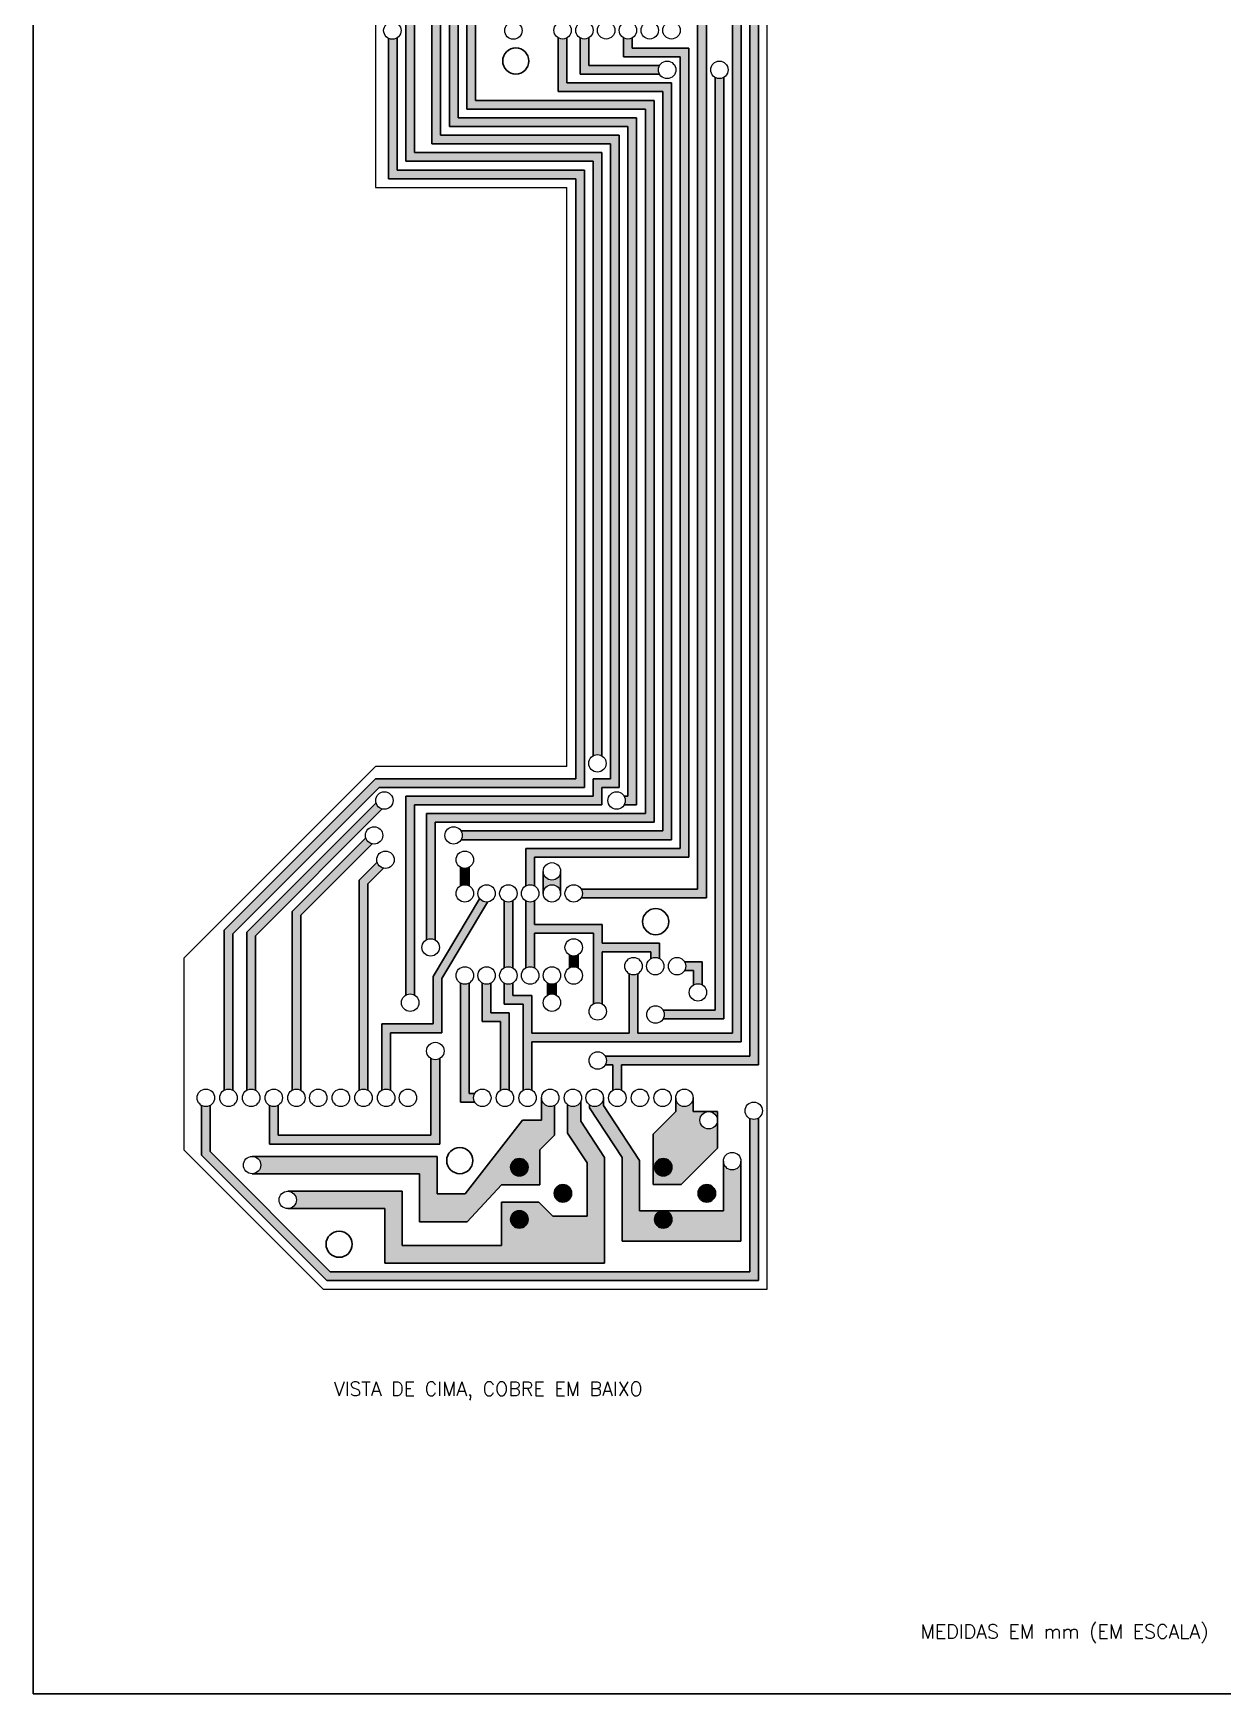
# Model space of a CAD drawing. Header units: millimetres. Extents: x -2849 to 258, y -823 to -139.
# Drawn here: x -13.1 to 123.5, y -435.7 to -245 of the extents above; entities that cross this region are included whole.
import ezdxf

# ---------------------------------------------------------------- set-up
doc = ezdxf.new("R2010")
doc.units = ezdxf.units.MM
doc.styles.add('200-R060', font='romans.shx', dxfattribs={"height": 30})

msp = doc.modelspace()

# ---------------------------------------------------------------- hatches: boundary and pattern name
at = {"lineweight": 30}
for color, points in [(1, [(70.162, -211.505), (59.851, -211.505, -0.4142136), (60.851, -212.505, -0.4142136), (59.851, -213.505), (69.162, -213.505), (69.162, -262.741), (70.162, -262.741)]), (1, [(33.662, -226.877), (34.257, -226.877, -0.1316527), (34.123, -226.377, -0.1316527), (34.257, -225.877), (32.662, -225.877), (32.662, -257.741), (53.162, -257.741), (53.162, -262.741), (54.162, -262.741), (54.162, -256.741), (33.662, -256.741)]), (1, [(64.162, -225.877), (59.189, -225.877, -0.1316527), (59.323, -226.377, -0.1316527), (59.189, -226.877), (63.162, -226.877), (63.162, -250.676), (63.162, -262.741), (64.162, -262.741), (64.162, -249.949)]), (1, [(38.223, -227.243, -0.2679496), (37.223, -227.243), (37.223, -229.084), (34.662, -229.084), (34.662, -255.741), (55.162, -255.741), (55.162, -262.741), (56.162, -262.741), (56.162, -254.741), (35.662, -254.741), (35.662, -230.084), (38.223, -230.084)]), (1, [(40.823, -227.243, -0.2679496), (39.823, -227.243), (39.823, -231.084), (36.662, -231.084), (36.662, -253.741), (57.162, -253.741), (57.162, -262.741), (58.162, -262.741), (58.162, -252.741), (37.662, -252.741), (37.662, -232.084), (40.823, -232.084)]), (1, [(30.662, -231.193, -0.2684153), (29.662, -231.138), (29.662, -259.741), (51.162, -259.741), (51.162, -262.741), (52.162, -262.741), (52.162, -258.741), (30.662, -258.741)]), (1, [(28.662, -245.569, -0.2683404), (27.662, -245.619), (27.662, -261.741), (49.162, -261.741), (49.162, -262.741), (50.162, -262.741), (50.162, -260.741), (28.662, -260.741)]), (1, [(60.162, -250.741), (48.162, -250.741), (48.162, -245.565, -0.2679496), (47.162, -245.565), (47.162, -251.741), (59.162, -251.741), (59.162, -262.741), (60.162, -262.741)]), (1, [(58.662, -249.241, -0.1316527), (58.796, -248.741), (50.662, -248.741), (50.662, -245.565, -0.2679496), (49.662, -245.565), (49.662, -249.741), (58.796, -249.741, -0.1316527)]), (1, [(62.162, -246.741), (55.662, -246.741), (55.662, -245.565, -0.2679496), (54.662, -245.565), (54.662, -247.741), (61.162, -247.741), (61.162, -262.741), (62.162, -262.741)]), (1, [(66.162, -250.107, -0.2679496), (65.162, -250.107), (65.162, -262.741), (66.162, -262.741)]), (1, [(50.162, -262.741), (49.162, -262.741), (49.162, -329.246), (50.162, -329.246)]), (1, [(52.162, -262.741), (51.162, -262.741), (51.162, -328.004, -0.2679496), (52.162, -328.004)]), (1, [(54.162, -262.741), (53.162, -262.741), (53.162, -329.246), (54.162, -329.246)]), (1, [(56.162, -262.741), (55.162, -262.741), (55.162, -329.246), (56.162, -329.246)]), (1, [(58.162, -262.741), (57.162, -262.741), (57.162, -329.246), (58.162, -329.246)]), (1, [(60.162, -262.741), (59.162, -262.741), (59.162, -329.246), (60.162, -329.246)]), (1, [(62.162, -262.741), (61.162, -262.741), (61.162, -329.246), (62.162, -329.246)]), (1, [(64.162, -262.741), (63.162, -262.741), (63.162, -329.246), (64.162, -329.246)]), (1, [(66.162, -262.741), (65.162, -262.741), (65.162, -329.246), (66.162, -329.246)]), (1, [(68.162, -262.741), (67.162, -262.741), (67.162, -329.246), (68.162, -329.246)]), (1, [(70.162, -262.741), (69.162, -262.741), (69.162, -329.246), (70.162, -329.246)]), (1, [(30.662, -333.636), (52.162, -333.636), (52.162, -331.636), (54.162, -331.636), (54.162, -329.246), (53.162, -329.246), (53.162, -330.636), (51.162, -330.636), (51.162, -332.636), (29.662, -332.636), (29.662, -355.485, -0.2679496), (30.662, -355.485)]), (1, [(33.017, -335.636), (58.162, -335.636), (58.162, -329.246), (57.162, -329.246), (57.162, -334.636), (32.017, -334.636), (32.017, -349.139, -0.2679496), (33.017, -349.139)]), (1, [(60.162, -329.246), (59.162, -329.246), (59.162, -336.636), (36.006, -336.636, -0.1333026), (36.143, -337.142, -0.1300096), (36.012, -337.636), (60.162, -337.636)]), (1, [(44.141, -360.85), (55.299, -360.85), (56.299, -360.85), (68.162, -360.85), (68.162, -329.246), (67.162, -329.246), (67.162, -359.85), (56.299, -359.85), (56.299, -353.024, -0.2679496), (55.299, -353.024), (55.299, -359.85), (44.141, -359.85), (44.141, -355.529), (41.934, -355.529), (41.934, -354.092, -0.2679496), (40.934, -354.092), (40.934, -356.529), (43.141, -356.529), (43.141, -366.408, -0.2679496), (44.141, -366.408)]), (1, [(44.434, -339.636), (62.162, -339.636), (62.162, -329.246), (61.162, -329.246), (61.162, -338.636), (43.434, -338.636), (43.434, -342.939, -0.2679496), (44.434, -342.939)]), (1, [(64.162, -329.246), (63.162, -329.246), (63.162, -343.305), (49.8, -343.305, -0.1316527), (49.934, -343.805, -0.1316527), (49.8, -344.305), (64.162, -344.305)]), (1, [(70.162, -329.246), (69.162, -329.246), (69.162, -362.491), (52.56, -362.491, -0.1316527), (52.694, -362.991, -0.1316527), (52.56, -363.491), (53.441, -363.491), (53.441, -366.408, -0.2679496), (54.441, -366.408), (54.441, -363.491), (70.162, -363.491)]), (1, [(56.162, -329.246), (55.162, -329.246), (55.162, -332.636), (54.728, -332.636, -0.1316527), (54.862, -333.136, -0.1316527), (54.728, -333.636), (56.162, -333.636)]), (1, [(66.162, -329.246), (65.162, -329.246), (65.162, -357.208), (59.195, -357.208, -0.1316527), (59.329, -357.708, -0.1316527), (59.195, -358.208), (66.162, -358.208)]), (1, [(47.434, -341.271, -1), (45.434, -341.271), (45.434, -343.805, -1), (47.434, -343.805)]), (1, [(27.904, -359.794), (33.785, -359.794), (33.785, -353.562), (39.057, -344.797, -0.2679496), (38.136, -344.408), (32.785, -353.359), (32.785, -358.794), (26.904, -358.794), (26.904, -366.408, -0.2679496), (27.904, -366.408)]), (1, [(52.194, -347.383), (44.434, -347.383), (44.434, -344.671, -0.2679496), (43.434, -344.671), (43.434, -352.36, -0.2679496), (44.434, -352.36), (44.434, -348.383), (51.194, -348.383), (51.194, -356.492, -0.2679496), (52.194, -356.492), (52.194, -350.513), (57.799, -350.513), (57.799, -351.292, -0.2679496), (58.799, -351.292), (58.799, -349.513), (52.194, -349.513)]), (1, [(49.434, -350.871, -0.2679496), (48.434, -350.871), (48.434, -352.36, -0.2679496), (49.434, -352.36)]), (1, [(36.934, -354.092, -0.2679496), (35.934, -354.092), (35.934, -367.774), (37.575, -367.774, -0.1316527), (37.441, -367.274, -0.1316527), (37.575, -366.774), (36.934, -366.774)]), (1, [(41.541, -357.529), (39.434, -357.529), (39.434, -354.092, -0.2679496), (38.434, -354.092), (38.434, -358.529), (40.541, -358.529), (40.541, -366.408, -0.2679496), (41.541, -366.408)]), (1, [(46.934, -354.092, -0.2679496), (45.934, -354.092), (45.934, -355.485, -0.2679496), (46.934, -355.485)]), (1, [(33.548, -362.768, -0.2679496), (32.548, -362.768), (32.548, -371.577), (15.004, -371.577), (15.004, -368.14, -0.2679496), (14.004, -368.14), (14.004, -372.577), (33.548, -372.577)]), (4, [(41.697, -375.241, 1), (43.697, -375.241, 1)]), (4, [(41.697, -375.241, 1), (43.697, -375.241, 1)]), (4, [(43.697, -375.241, -1), (41.697, -375.241, -1)]), (4, [(43.697, -375.241, -1), (41.697, -375.241, -1)]), (4, [(58.215, -375.241, 1), (60.215, -375.241, 1)]), (4, [(48.697, -378.241, 1), (46.697, -378.241, 1)]), (4, [(65.215, -378.241, 1), (63.215, -378.241, 1)]), (4, [(41.697, -381.241, 1), (43.697, -381.241, 1)]), (4, [(41.697, -381.241, 1), (43.697, -381.241, 1)]), (4, [(43.697, -381.241, -1), (41.697, -381.241, -1)]), (4, [(43.697, -381.241, -1), (41.697, -381.241, -1)]), (4, [(60.215, -381.241, 0.3739284), (59.354, -380.251), (59.076, -380.251, 0.3739284), (58.215, -381.241, 1)])]:
    msp.add_hatch(color=color, dxfattribs=at).paths.add_polyline_path(points)
for points in [[(68.162, -214.505), (59.851, -214.505, -0.4142136), (60.851, -215.505, -0.4142136), (59.851, -216.505), (67.162, -216.505), (67.162, -239.08), (66.034, -239.08, -0.4142136), (67.034, -240.08, -0.4142136), (66.034, -241.08), (67.162, -241.08), (67.162, -262.741), (68.162, -262.741)], [(36.934, -340.806, -0.2679496), (35.934, -340.806), (35.934, -342.939, -0.2679496), (36.934, -342.939)], [(41.934, -344.671, -0.2679496), (40.934, -344.671), (40.934, -352.36, -0.2679496), (41.934, -352.36)], [(63.698, -351.658), (61.665, -351.658, -0.1316527), (61.799, -352.158, -0.1316527), (61.665, -352.658), (62.698, -352.658), (62.698, -354.302, -0.2679496), (63.698, -354.302)]]:
    msp.add_hatch(color=1, dxfattribs=at).paths.add_polyline_path(points, flags=17)
h = msp.add_hatch(color=1, dxfattribs=at)
h.paths.add_polyline_path([(26.601, -331.636), (50.162, -331.636), (50.162, -329.246), (49.162, -329.246), (49.162, -330.636), (26.187, -330.636), (8.804, -348.019), (8.804, -366.408, -0.2679496), (9.804, -366.408), (9.804, -348.433)])
h.paths.add_polyline_path([(25.782, -338.112, -0.2680035), (25.061, -337.418), (16.604, -345.876), (16.604, -366.408, -0.2679496), (17.604, -366.408), (17.604, -346.29)], flags=16)
h = msp.add_hatch(color=1, dxfattribs=at)
h.paths.add_polyline_path([(26.959, -334.106, -0.2679965), (26.24, -333.412), (11.404, -348.248), (11.404, -366.408, -0.2679496), (12.404, -366.408), (12.404, -348.662)], flags=17)
h.paths.add_polyline_path([(25.782, -338.112, -0.2680035), (25.061, -337.418), (16.604, -345.876), (16.604, -366.408, -0.2679496), (17.604, -366.408), (17.604, -346.29)], flags=16)
h = msp.add_hatch(color=1, dxfattribs=at)
h.paths.add_polyline_path([(25.782, -338.112, -0.2680035), (25.061, -337.418), (16.604, -345.876), (16.604, -366.408, -0.2679496), (17.604, -366.408), (17.604, -346.29)], flags=16)
h.paths.add_polyline_path([(25.304, -342.693), (27.086, -340.911, -0.2680035), (26.366, -340.217), (24.304, -342.279), (24.304, -366.408, -0.2679496), (25.304, -366.408)], flags=17)
h = msp.add_hatch(color=1, dxfattribs=at)
h.paths.add_polyline_path([(33.251, -373.999), (12.017, -373.999, -0.4142136), (13.017, -374.999, -0.4142136), (12.017, -375.999), (31.251, -375.999), (31.251, -381.525), (36.71, -381.525), (40.64, -377.261), (45.06, -377.261), (45.06, -373.258), (46.741, -371.577), (46.741, -368.14, -0.5773505), (45.241, -367.274), (45.241, -369.85), (43.06, -369.85), (36.491, -378.288), (33.251, -378.288)])
h.paths.add_polyline_path([(43.697, -375.241, -1), (41.697, -375.241, -1)], flags=16)
h.paths.add_polyline_path([(43.697, -381.241, -1), (41.697, -381.241, -1)], flags=16)
h = msp.add_hatch(color=1, dxfattribs=at)
h.paths.add_polyline_path([(43.697, -375.241, -1), (41.697, -375.241, -1)], flags=16)
h.paths.add_polyline_path([(29.251, -377.999), (16.109, -377.999, -0.4142136), (17.109, -378.999, -0.4142135), (16.109, -379.999), (27.251, -379.999), (27.251, -386.241), (52.481, -386.241), (52.481, -374.142), (49.741, -369.959), (49.741, -367.71, -0.4717808), (48.241, -368.074), (48.241, -371.319), (50.481, -374.738), (50.481, -380.847), (46.523, -380.847), (44.936, -379.261), (40.64, -379.261), (40.64, -384.241), (29.251, -384.241)])
h.paths.add_polyline_path([(43.697, -381.241, -1), (41.697, -381.241, -1)], flags=16)
h = msp.add_hatch(color=1, dxfattribs=at)
h.paths.add_polyline_path([(68.129, -374.545, -1), (66.129, -374.545), (66.129, -380.251), (59.354, -380.251, -0.3739284), (60.215, -381.241, -1), (58.215, -381.241, -0.3739284), (59.076, -380.251), (56.481, -380.251), (56.481, -374.46), (52.34, -368.139), (52.34, -367.224, -0.635659), (50.741, -368.074), (50.741, -368.433), (54.481, -374.142), (54.481, -383.722), (68.129, -383.722)])
h.paths.add_polyline_path([(60.215, -375.241, -1), (58.215, -375.241, -1)], flags=16)
h.paths.add_polyline_path([(65.429, -368.85), (64.429, -368.85, -0.4142136), (65.429, -369.85)], flags=16)
h = msp.add_hatch(color=1, dxfattribs=at)
h.paths.add_polyline_path([(65.429, -373.046), (65.429, -369.85, -1), (63.429, -369.85, -0.4142136), (64.429, -368.85), (62.641, -368.85), (62.641, -367.274, -1), (60.641, -367.274), (60.641, -368.85), (58.062, -371.429), (58.062, -377.241), (61.257, -377.241)], flags=17)
h.paths.add_polyline_path([(60.215, -375.241, -1), (58.215, -375.241, -1)], flags=16)
h.paths.add_polyline_path([(65.429, -368.85), (64.429, -368.85, -0.4142136), (65.429, -369.85)], flags=16)
h = msp.add_hatch(color=1, dxfattribs=at)
h.paths.add_polyline_path([(7.204, -373.454), (7.204, -368.14, -0.2679496), (6.204, -368.14), (6.204, -373.868), (20.577, -388.241), (70.162, -388.241), (70.162, -369.593, -0.2685944), (69.162, -369.658), (69.162, -387.241), (20.991, -387.241)])
h.paths.add_polyline_path([(43.697, -375.241, -1), (41.697, -375.241, -1)], flags=16)
h.paths.add_polyline_path([(43.697, -381.241, -1), (41.697, -381.241, -1)], flags=16)

# ---------------------------------------------------------------- linework, layer by layer
at = {"color": 3, "lineweight": 30}
for p, q in [((-13.113, -138.934), (-13.113, -435.705)), ((-13.113, -435.705), (257.929, -435.705))]:
    msp.add_line(p, q, dxfattribs=at)
at = {"color": 5}
for p, q in [((26.162, -209.241), (26.162, -262.741)), ((71.162, -389.241), (71.162, -209.241)), ((26.162, -262.741), (48.162, -262.741)), ((48.162, -329.246), (48.162, -262.741)), ((26.163, -329.246), (4.163, -351.246)), ((48.162, -329.246), (26.163, -329.246)), ((4.163, -351.246), (4.163, -373.241)), ((4.163, -373.241), (20.163, -389.241)), ((20.163, -389.241), (71.162, -389.241))]:
    msp.add_line(p, q, dxfattribs=at)
at = {"color": 2, "lineweight": 30}
for p, q in [((70.162, -363.491), (70.162, -211.505)), ((69.162, -362.491), (69.162, -213.505)), ((68.162, -360.85), (68.162, -214.505)), ((32.662, -225.877), (32.662, -257.741)), ((33.662, -226.877), (33.662, -256.741)), ((63.162, -250.676), (63.162, -226.877)), ((64.162, -249.949), (64.162, -225.877)), ((34.662, -229.084), (34.662, -255.741)), ((35.662, -230.084), (35.662, -254.741)), ((29.662, -231.138), (29.662, -259.741)), ((30.662, -231.193), (30.662, -258.741)), ((36.662, -231.084), (36.662, -253.741)), ((37.662, -232.084), (37.662, -252.741)), ((67.162, -359.85), (67.162, -241.08)), ((27.662, -245.619), (27.662, -261.741)), ((28.662, -245.569), (28.662, -260.741)), ((47.162, -245.565), (47.162, -251.741)), ((48.162, -245.565), (48.162, -250.741)), ((49.662, -249.741), (49.662, -245.565)), ((50.662, -248.741), (50.662, -245.565)), ((54.662, -245.565), (54.662, -247.741)), ((55.662, -245.565), (55.662, -246.741)), ((54.662, -247.741), (61.162, -247.741)), ((55.662, -246.741), (62.162, -246.741)), ((61.162, -338.636), (61.162, -247.741)), ((62.162, -339.636), (62.162, -246.741)), ((49.662, -249.741), (58.796, -249.741)), ((50.662, -248.741), (58.796, -248.741)), ((48.162, -250.741), (60.162, -250.741)), ((60.162, -337.636), (60.162, -250.741)), ((63.162, -343.305), (63.162, -250.676)), ((64.162, -344.305), (64.162, -249.949)), ((65.162, -357.208), (65.162, -250.107)), ((66.162, -358.208), (66.162, -250.107)), ((37.662, -252.741), (58.162, -252.741)), ((47.162, -251.741), (59.162, -251.741)), ((58.162, -335.636), (58.162, -252.741)), ((59.162, -336.636), (59.162, -251.741)), ((35.662, -254.741), (56.162, -254.741)), ((36.662, -253.741), (57.162, -253.741)), ((56.162, -333.636), (56.162, -254.741)), ((57.162, -334.636), (57.162, -253.741)), ((33.662, -256.741), (54.162, -256.741)), ((34.662, -255.741), (55.162, -255.741)), ((54.162, -331.636), (54.162, -256.741)), ((55.162, -332.636), (55.162, -255.741)), ((30.662, -258.741), (52.162, -258.741)), ((32.662, -257.741), (53.162, -257.741)), ((52.162, -328.004), (52.162, -258.741)), ((53.162, -330.636), (53.162, -257.741)), ((28.662, -260.741), (50.162, -260.741)), ((29.662, -259.741), (51.162, -259.741)), ((50.162, -331.636), (50.162, -260.741)), ((51.162, -328.004), (51.162, -259.741)), ((27.662, -261.741), (49.162, -261.741)), ((49.162, -330.636), (49.162, -261.741)), ((26.187, -330.636), (8.804, -348.019)), ((26.601, -331.636), (9.804, -348.433)), ((49.162, -330.636), (26.187, -330.636)), ((50.162, -331.636), (26.601, -331.636)), ((53.162, -330.636), (51.162, -330.636)), ((51.162, -332.636), (51.162, -330.636)), ((54.162, -331.636), (52.162, -331.636)), ((52.162, -333.636), (52.162, -331.636)), ((26.24, -333.412), (11.404, -348.248)), ((51.162, -332.636), (29.662, -332.636)), ((29.662, -332.636), (29.662, -355.485)), ((52.162, -333.636), (30.662, -333.636)), ((30.662, -333.636), (30.662, -355.485)), ((55.162, -332.636), (54.728, -332.636)), ((56.162, -333.636), (54.728, -333.636)), ((26.959, -334.106), (12.404, -348.662)), ((57.162, -334.636), (32.017, -334.636)), ((32.017, -349.139), (32.017, -334.636)), ((25.061, -337.418), (16.604, -345.876)), ((58.162, -335.636), (33.017, -335.636)), ((33.017, -349.139), (33.017, -335.636)), ((59.162, -336.636), (36.006, -336.636)), ((25.782, -338.112), (17.604, -346.29)), ((60.162, -337.636), (36.012, -337.636)), ((61.162, -338.636), (43.434, -338.636)), ((43.434, -338.636), (43.434, -342.939)), ((26.366, -340.217), (24.304, -342.279)), ((27.086, -340.911), (25.304, -342.693)), ((35.934, -342.939), (35.934, -340.806)), ((36.934, -342.939), (36.934, -340.806)), ((62.162, -339.636), (44.434, -339.636)), ((44.434, -339.636), (44.434, -342.939)), ((45.434, -341.271), (45.434, -343.805)), ((47.434, -341.271), (47.434, -343.805)), ((24.304, -342.279), (24.304, -366.408)), ((25.304, -342.693), (25.304, -366.408)), ((32.785, -353.359), (38.136, -344.408)), ((33.785, -353.562), (39.057, -344.797)), ((40.934, -344.671), (40.934, -352.36)), ((41.934, -344.671), (41.934, -352.36)), ((43.434, -344.671), (43.434, -352.36)), ((44.434, -344.671), (44.434, -347.383)), ((49.8, -343.305), (63.162, -343.305)), ((49.8, -344.305), (64.162, -344.305)), ((16.604, -345.876), (16.604, -366.408)), ((17.604, -346.29), (17.604, -366.408)), ((8.804, -348.019), (8.804, -366.408)), ((9.804, -348.433), (9.804, -366.408)), ((11.404, -348.248), (11.404, -366.408)), ((12.404, -348.662), (12.404, -366.408)), ((44.434, -347.383), (52.194, -347.383)), ((44.434, -348.383), (44.434, -352.36)), ((44.434, -348.383), (51.194, -348.383)), ((51.194, -356.492), (51.194, -348.383)), ((52.194, -349.513), (52.194, -347.383)), ((58.799, -349.513), (52.194, -349.513)), ((52.194, -356.492), (52.194, -350.513)), ((57.799, -350.513), (52.194, -350.513)), ((57.799, -351.292), (57.799, -350.513)), ((58.799, -351.292), (58.799, -349.513)), ((48.434, -352.36), (48.434, -350.871)), ((49.434, -352.36), (49.434, -350.871)), ((63.698, -351.658), (61.665, -351.658)), ((62.698, -352.658), (61.665, -352.658)), ((62.698, -354.302), (62.698, -352.658)), ((63.698, -354.302), (63.698, -351.658)), ((32.785, -358.794), (32.785, -353.359)), ((33.785, -359.794), (33.785, -353.562)), ((35.934, -367.774), (35.934, -354.092)), ((36.934, -366.774), (36.934, -354.092)), ((38.434, -358.529), (38.434, -354.092)), ((39.434, -357.529), (39.434, -354.092)), ((40.934, -356.529), (40.934, -354.092)), ((41.934, -355.529), (41.934, -354.092)), ((45.934, -355.485), (45.934, -354.092)), ((46.934, -355.485), (46.934, -354.092)), ((55.299, -359.85), (55.299, -353.024)), ((56.299, -359.85), (56.299, -353.024)), ((40.934, -356.529), (43.141, -356.529)), ((41.934, -355.529), (44.141, -355.529)), ((43.141, -366.408), (43.141, -356.529)), ((44.141, -359.85), (44.141, -355.529)), ((39.434, -357.529), (41.541, -357.529)), ((41.541, -357.529), (41.541, -366.408)), ((59.195, -357.208), (65.162, -357.208)), ((59.195, -358.208), (66.162, -358.208)), ((26.904, -358.794), (26.904, -366.408)), ((26.904, -358.794), (32.785, -358.794)), ((27.904, -359.794), (27.904, -366.408)), ((27.904, -359.794), (33.785, -359.794)), ((38.434, -358.529), (40.541, -358.529)), ((40.541, -358.529), (40.541, -366.408)), ((55.299, -359.85), (44.141, -359.85)), ((56.299, -359.85), (67.162, -359.85)), ((44.141, -366.408), (44.141, -360.85)), ((55.299, -360.85), (44.141, -360.85)), ((56.299, -360.85), (55.299, -360.85)), ((56.299, -360.85), (68.162, -360.85)), ((32.548, -362.768), (32.548, -371.577)), ((33.548, -362.768), (33.548, -372.577)), ((52.56, -362.491), (69.162, -362.491)), ((53.441, -363.491), (52.56, -363.491)), ((53.441, -363.491), (52.974, -363.491)), ((53.441, -363.491), (53.441, -366.408)), ((54.441, -363.491), (70.162, -363.491)), ((54.441, -363.491), (54.441, -366.408)), ((37.575, -367.774), (35.934, -367.774)), ((37.575, -366.774), (36.934, -366.774)), ((45.241, -369.85), (45.241, -367.274)), ((49.741, -369.959), (49.741, -367.71)), ((52.34, -368.139), (52.34, -367.224)), ((60.641, -368.85), (60.641, -367.274)), ((62.641, -368.85), (62.641, -367.274)), ((6.204, -373.868), (6.204, -368.14)), ((7.204, -373.454), (7.204, -368.14)), ((14.004, -372.577), (14.004, -368.14)), ((15.004, -371.577), (15.004, -368.14)), ((36.491, -378.288), (43.06, -369.85)), ((43.06, -369.85), (45.241, -369.85)), ((46.741, -371.577), (46.741, -368.14)), ((48.241, -371.319), (48.241, -368.074)), ((50.741, -368.433), (50.741, -368.074)), ((54.481, -374.142), (50.741, -368.433)), ((56.481, -374.46), (52.34, -368.139)), ((58.062, -371.429), (60.641, -368.85)), ((62.641, -368.85), (65.429, -368.85)), ((65.429, -368.85), (65.429, -373.046)), ((69.162, -387.241), (69.162, -369.658)), ((70.162, -388.241), (70.162, -369.593)), ((15.004, -371.577), (32.548, -371.577)), ((45.06, -373.258), (46.741, -371.577)), ((50.481, -374.738), (48.241, -371.319)), ((52.481, -374.142), (49.741, -369.959)), ((58.062, -377.241), (58.062, -371.429)), ((7.204, -373.454), (20.991, -387.241)), ((14.004, -372.577), (33.548, -372.577)), ((45.06, -373.258), (45.06, -377.261)), ((61.257, -377.241), (65.429, -373.046)), ((6.204, -373.868), (20.577, -388.241)), ((33.251, -373.999), (12.017, -373.999)), ((33.251, -373.999), (33.251, -378.288)), ((50.481, -380.847), (50.481, -374.738)), ((52.481, -386.241), (52.481, -374.142)), ((54.481, -383.722), (54.481, -374.142)), ((56.481, -380.251), (56.481, -374.46)), ((66.129, -374.545), (66.129, -380.251)), ((68.129, -374.545), (68.129, -383.722)), ((31.251, -375.999), (12.017, -375.999)), ((31.251, -375.999), (31.251, -381.525)), ((36.71, -381.525), (40.64, -377.261)), ((40.64, -377.261), (45.06, -377.261)), ((58.062, -377.241), (61.257, -377.241)), ((29.251, -377.999), (16.109, -377.999)), ((29.251, -377.999), (29.251, -384.241)), ((33.251, -378.288), (36.491, -378.288)), ((40.64, -384.241), (40.64, -379.261)), ((40.64, -379.261), (44.936, -379.261)), ((46.523, -380.847), (44.936, -379.261)), ((27.251, -379.999), (16.109, -379.999)), ((27.251, -379.999), (27.251, -386.241)), ((46.523, -380.847), (50.481, -380.847)), ((56.481, -380.251), (66.129, -380.251)), ((36.71, -381.525), (31.251, -381.525)), ((40.64, -384.241), (29.251, -384.241)), ((54.481, -383.722), (68.129, -383.722)), ((52.481, -386.241), (27.251, -386.241)), ((20.577, -388.241), (70.162, -388.241)), ((20.991, -387.241), (69.162, -387.241))]:
    msp.add_line(p, q, dxfattribs=at)
at = {"color": 3}
for centre in [(28.118, -244.73), (42.011, -244.73), (47.662, -244.699), (50.162, -244.699), (52.662, -244.699), (55.162, -244.699), (57.662, -244.699), (60.162, -244.699), (59.662, -249.241), (65.662, -249.241), (51.662, -328.87), (27.201, -333.136), (53.862, -333.136), (26.022, -337.142), (35.143, -337.142), (27.327, -339.94), (36.434, -339.94), (46.434, -341.271), (36.434, -343.805), (38.934, -343.805), (41.434, -343.805), (43.934, -343.805), (46.434, -343.805), (48.934, -343.805), (32.517, -350.005), (48.934, -350.005), (36.434, -353.226), (38.934, -353.226), (41.434, -353.226), (43.934, -353.226), (46.434, -353.226), (48.934, -353.226), (55.799, -352.158), (58.299, -352.158), (60.799, -352.158), (63.198, -355.168), (30.162, -356.351), (46.434, -356.351), (51.694, -357.358), (58.329, -357.708), (33.048, -361.902), (51.694, -362.991), (6.704, -367.274), (9.304, -367.274), (11.904, -367.274), (14.504, -367.274), (17.104, -367.274), (19.604, -367.274), (19.604, -367.274), (22.204, -367.274), (24.804, -367.274), (27.404, -367.274), (29.904, -367.274), (29.904, -367.274), (38.441, -367.274), (41.041, -367.274), (43.641, -367.274), (46.241, -367.274), (48.841, -367.274), (51.341, -367.274), (51.341, -367.274), (53.941, -367.274), (56.541, -367.274), (59.141, -367.274), (61.641, -367.274), (61.641, -367.274), (69.606, -368.762), (64.429, -369.85), (67.129, -374.545), (12.017, -374.999), (16.109, -378.999)]:
    msp.add_circle(centre, 1, dxfattribs=at)
at = {"color": 5, "lineweight": 30}
for centre in [(42.287, -248.225), (58.347, -347.045), (35.858, -374.485), (22.003, -384.087)]:
    msp.add_circle(centre, 1.5, dxfattribs=at)
at = {"color": 4, "lineweight": 30}
for centre in [(42.697, -375.241), (42.697, -375.241), (42.697, -375.241), (42.697, -375.241), (59.215, -375.241), (47.697, -378.241), (64.215, -378.241), (42.697, -381.241), (42.697, -381.241), (42.697, -381.241), (42.697, -381.241), (59.215, -381.241)]:
    msp.add_circle(centre, 1, dxfattribs=at)

# ---------------------------------------------------------------- texts
at = {"color": 2, "style": '200-R060'}
for s, p in [('VISTA DE CIMA, COBRE EM BAIXO', (21.403, -401.499)), ('MEDIDAS EM mm (EM ESCALA)', (88.758, -429.358))]:
    msp.add_text(s, height=1.6, dxfattribs=at).set_placement(p)

doc.saveas('drawing.dxf')
